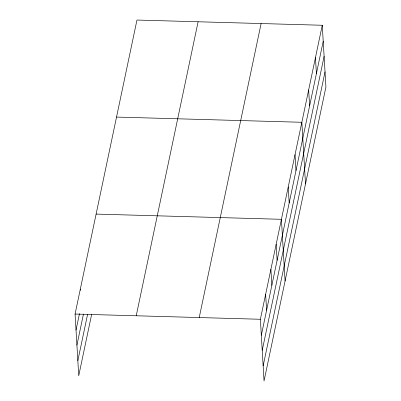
<?xml version="1.0" encoding="UTF-8"?>
<svg xmlns="http://www.w3.org/2000/svg" width="401" height="401" viewBox="0 0 401 401"><rect width="100%" height="100%" fill="white"/><g stroke="black" fill="none" stroke-linecap="round" stroke-linejoin="round"><path stroke-width="0.6" d="M91.694 314.173L78.736 375.737L75.072 314.058L136.957 20.05L322.264 25.263L325.928 86.942L264.043 380.95L260.379 319.271L322.264 25.263M76.02 330.063L79.488 313.602M76.917 345.136L83.463 314.048M77.839 360.664L87.588 314.339M136.225 315.777L198.109 21.769M199.227 317.552L261.111 23.544M261.332 335.276L323.216 41.263M262.224 350.349L324.108 56.335M263.146 365.877L325.036 71.869M116.536 117.072L301.843 122.285L305.507 183.964M96.115 214.094L281.422 219.307L285.086 280.986M75.072 314.058L260.379 319.271M315.457 57.604L316.409 73.604M308.65 89.944L309.602 105.944M295.036 154.626L295.983 170.631M288.229 186.966L289.176 202.971M276.159 244.299L277.111 260.299M270.901 269.292L271.848 285.291M265.637 294.279L266.59 310.284M80.33 289.071L80.406 290.299"/></g></svg>
